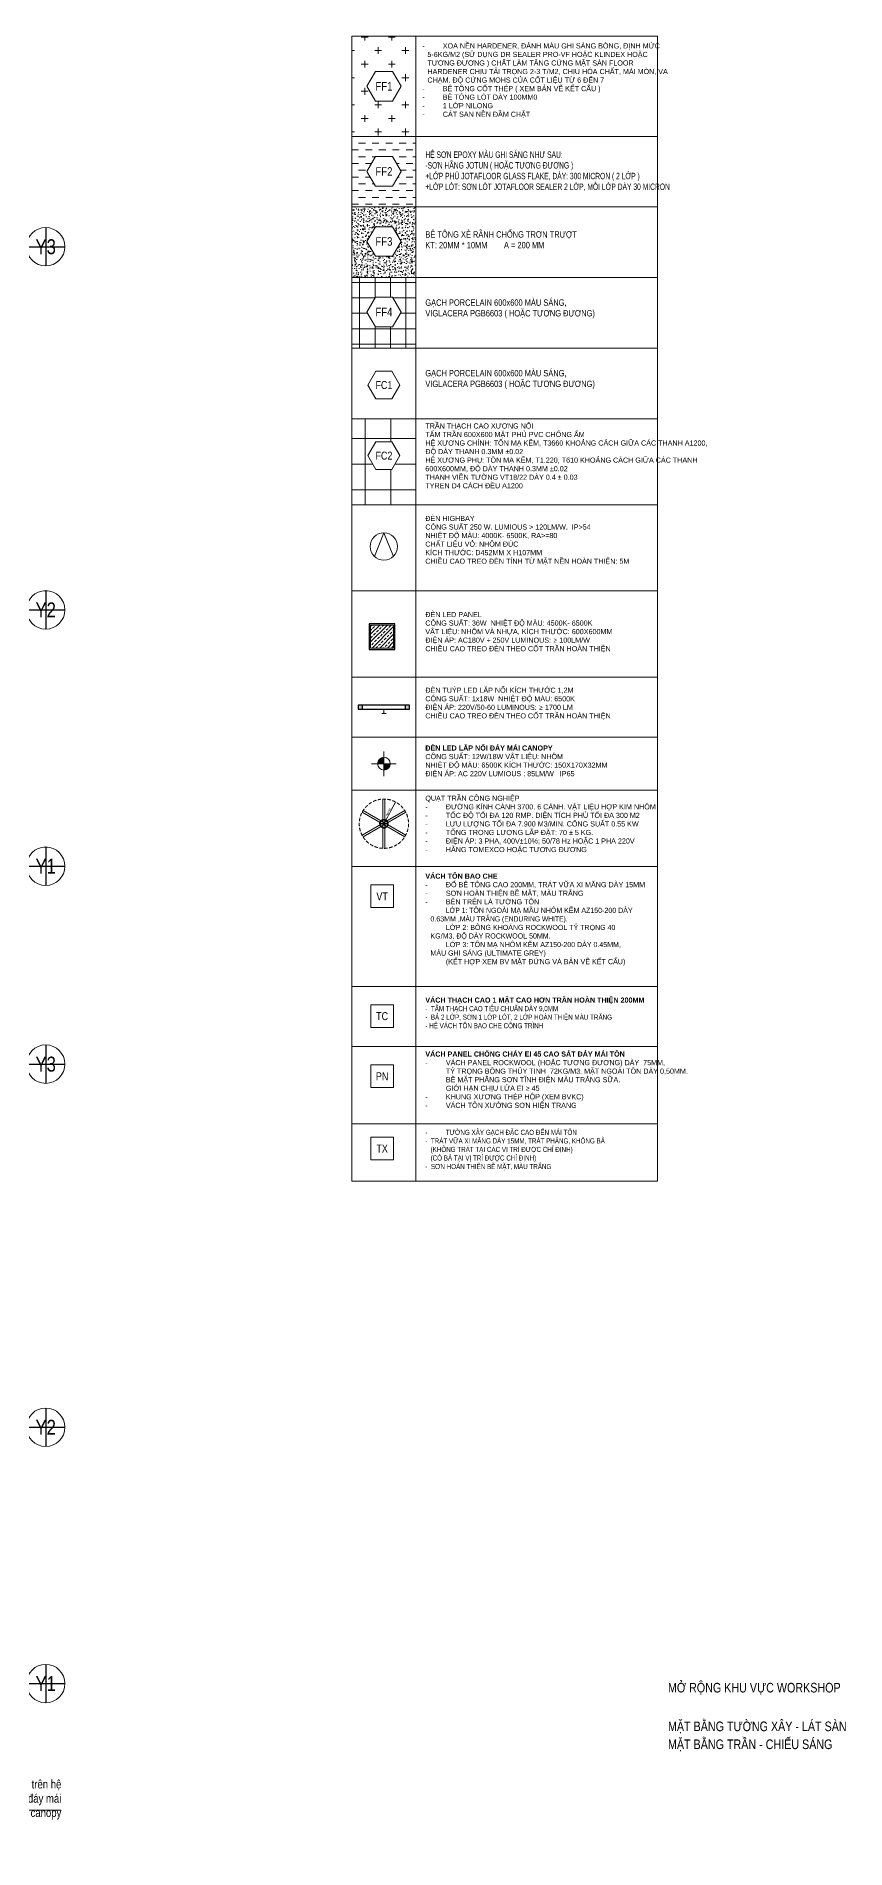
# Model space of a CAD drawing. Header units: millimetres. Extents: x -547695 to 905972, y -1055718 to 167349.
# Drawn here: x -496259 to -477306, y -915285 to -872861 of the extents above; entities that cross this region are included whole.
import ezdxf
from ezdxf.enums import TextEntityAlignment as Align

# ---------------------------------------------------------------- set-up
doc = ezdxf.new("R2018")
doc.units = ezdxf.units.MM
doc.linetypes.add('$0$BASE-A0$0$HIDDEN', pattern=[0.375, 0.25, -0.125])
doc.linetypes.add('XNT_MatBangTranTang1$0$xref mbtang2$0$Xref-Nha xuong t1$0$XREF-NHAXUONGT1$0$XREF-NHAXUONGT1$0$XREF-NHAXUONGT1$1$HIDDEN', pattern=[0.375, 0.25, -0.125])
doc.layers.get('DEFPOINTS').update_dxf_attribs({"color": 1, "lineweight": 25})
doc.layers.add('2', color=2, linetype='Continuous')
for name, color, linetype, lineweight in [('A-DIMS', 8, 'Continuous', 9), ('A-EQPM', 127, 'Continuous', 9), ('A-EQPM-CEIL', 127, 'Continuous', 9), ('A-LITE', 9, 'Continuous', 9), ('A-PATT', 252, 'Continuous', 9), ('A-SHBD-LINE', 7, 'Continuous', 35), ('A-SYMBOLS', 10, 'Continuous', 13), ('A-TEXT', 255, 'Continuous', 25), ('HATCH', 159, 'Continuous', 0), ('TBDIEN', 210, 'Continuous', 15)]:
    doc.layers.add(name, color=color, linetype=linetype, lineweight=lineweight)
doc.styles.get("Standard").update_dxf_attribs({"font": 'arial.ttf'})
doc.styles.add('VTK _ Arial_2.5 mm', font='arial.ttf', dxfattribs={"width": 0.8})
doc.styles.add('VTK_Arial', font='arial.ttf', dxfattribs={"width": 0.8})
doc.styles.add('VTK_Arial_2 mm', font='arial.ttf', dxfattribs={"width": 0.8})
doc.styles.add('VTK_Arial_3.5 mm', font='arial.ttf', dxfattribs={"width": 0.8, "height": 3.5})
doc.styles.add('XREF_KHUNG TEN VTK_A1$0$Arial_VHm', font='arial.ttf')
doc.dimstyles.new('A-2.5-DIM60', dxfattribs={"dimscale": 60, "dimtxt": 2.5, "dimasz": 1, "dimexe": 1, "dimexo": 0, "dimgap": 0.5, "dimtad": 1, "dimdec": 0, "dimzin": 12, "dimdsep": 46, "dimtxsty": 'VTK_Arial', "dimblk": 'ARCHTICK', "dimcen": 0, "dimdle": 1, "dimclrd": 256, "dimclre": 256, "dimclrt": 7, "dimadec": 1, "dimazin": 3, "dimtfac": 1, "dimtdec": 0, "dimtmove": 0, "dimatfit": 2, "dimfxl": 20, "dimtfill": 1, "dimtolj": 1, "dimtzin": 0, "dimlwd": -1, "dimlwe": -1, "dimarcsym": 0})

# ---------------------------------------------------------------- blocks, each defined once
blk = doc.blocks.new('*U318')
blk.add_wipeout([(4.5, 0), (4.46, -0.56), (4.36, -1.12), (4.18, -1.66), (3.94, -2.17), (3.64, -2.65), (3.28, -3.08), (2.87, -3.47), (2.41, -3.8), (1.92, -4.07), (1.39, -4.28), (0.84, -4.42), (0.28, -4.49), (-0.28, -4.49), (-0.84, -4.42), (-1.39, -4.28), (-1.92, -4.07), (-2.41, -3.8), (-2.87, -3.47), (-3.28, -3.08), (-3.64, -2.65), (-3.94, -2.17), (-4.18, -1.66), (-4.36, -1.12), (-4.46, -0.56), (-4.5, 0), (-4.46, 0.56), (-4.36, 1.12), (-4.18, 1.66), (-3.94, 2.17), (-3.64, 2.65), (-3.28, 3.08), (-2.87, 3.47), (-2.41, 3.8), (-1.92, 4.07), (-1.39, 4.28), (-0.84, 4.42), (-0.28, 4.49), (0.28, 4.49), (0.84, 4.42), (1.39, 4.28), (1.92, 4.07), (2.41, 3.8), (2.87, 3.47), (3.28, 3.08), (3.64, 2.65), (3.94, 2.17), (4.18, 1.66), (4.36, 1.12), (4.46, 0.56)])
blk.add_circle((0, 0), 4.5)
at = {"layer": 'DEFPOINTS', "color": 250}
for p, q in [((0, 4.5), (0, -4.5)), ((-4.5, 0), (4.5, 0))]:
    blk.add_line(p, q, dxfattribs=at)
at = {"color": 7, "style": 'VTK_Arial_3.5 mm', "width": 0.8}
blk.add_attdef('X12', text='', height=3.5, dxfattribs=at).set_placement((0, 0), align=Align.MIDDLE_CENTER)
blk = doc.blocks.new('*U319')
blk.add_wipeout([(4.5, 0), (4.46, -0.56), (4.36, -1.12), (4.18, -1.66), (3.94, -2.17), (3.64, -2.65), (3.28, -3.08), (2.87, -3.47), (2.41, -3.8), (1.92, -4.07), (1.39, -4.28), (0.84, -4.42), (0.28, -4.49), (-0.28, -4.49), (-0.84, -4.42), (-1.39, -4.28), (-1.92, -4.07), (-2.41, -3.8), (-2.87, -3.47), (-3.28, -3.08), (-3.64, -2.65), (-3.94, -2.17), (-4.18, -1.66), (-4.36, -1.12), (-4.46, -0.56), (-4.5, 0), (-4.46, 0.56), (-4.36, 1.12), (-4.18, 1.66), (-3.94, 2.17), (-3.64, 2.65), (-3.28, 3.08), (-2.87, 3.47), (-2.41, 3.8), (-1.92, 4.07), (-1.39, 4.28), (-0.84, 4.42), (-0.28, 4.49), (0.28, 4.49), (0.84, 4.42), (1.39, 4.28), (1.92, 4.07), (2.41, 3.8), (2.87, 3.47), (3.28, 3.08), (3.64, 2.65), (3.94, 2.17), (4.18, 1.66), (4.36, 1.12), (4.46, 0.56)])
blk.add_circle((0, 0), 4.5)
at = {"layer": 'DEFPOINTS', "color": 250}
for p, q in [((0, 4.5), (0, -4.5)), ((-4.5, 0), (4.5, 0))]:
    blk.add_line(p, q, dxfattribs=at)
at = {"color": 7, "style": 'VTK_Arial_3.5 mm', "width": 0.8}
blk.add_attdef('X12', text='', height=3.5, dxfattribs=at).set_placement((0, 0), align=Align.MIDDLE_CENTER)
blk = doc.blocks.new('*U320')
blk.add_wipeout([(4.5, 0), (4.46, -0.56), (4.36, -1.12), (4.18, -1.66), (3.94, -2.17), (3.64, -2.65), (3.28, -3.08), (2.87, -3.47), (2.41, -3.8), (1.92, -4.07), (1.39, -4.28), (0.84, -4.42), (0.28, -4.49), (-0.28, -4.49), (-0.84, -4.42), (-1.39, -4.28), (-1.92, -4.07), (-2.41, -3.8), (-2.87, -3.47), (-3.28, -3.08), (-3.64, -2.65), (-3.94, -2.17), (-4.18, -1.66), (-4.36, -1.12), (-4.46, -0.56), (-4.5, 0), (-4.46, 0.56), (-4.36, 1.12), (-4.18, 1.66), (-3.94, 2.17), (-3.64, 2.65), (-3.28, 3.08), (-2.87, 3.47), (-2.41, 3.8), (-1.92, 4.07), (-1.39, 4.28), (-0.84, 4.42), (-0.28, 4.49), (0.28, 4.49), (0.84, 4.42), (1.39, 4.28), (1.92, 4.07), (2.41, 3.8), (2.87, 3.47), (3.28, 3.08), (3.64, 2.65), (3.94, 2.17), (4.18, 1.66), (4.36, 1.12), (4.46, 0.56)])
blk.add_circle((0, 0), 4.5)
at = {"layer": 'DEFPOINTS', "color": 250}
for p, q in [((0, 4.5), (0, -4.5)), ((-4.5, 0), (4.5, 0))]:
    blk.add_line(p, q, dxfattribs=at)
at = {"color": 7, "style": 'VTK_Arial_3.5 mm', "width": 0.8}
blk.add_attdef('X12', text='', height=3.5, dxfattribs=at).set_placement((0, 0), align=Align.MIDDLE_CENTER)
blk = doc.blocks.new('*U328')
blk.add_wipeout([(4.5, 0), (4.46, -0.56), (4.36, -1.12), (4.18, -1.66), (3.94, -2.17), (3.64, -2.65), (3.28, -3.08), (2.87, -3.47), (2.41, -3.8), (1.92, -4.07), (1.39, -4.28), (0.84, -4.42), (0.28, -4.49), (-0.28, -4.49), (-0.84, -4.42), (-1.39, -4.28), (-1.92, -4.07), (-2.41, -3.8), (-2.87, -3.47), (-3.28, -3.08), (-3.64, -2.65), (-3.94, -2.17), (-4.18, -1.66), (-4.36, -1.12), (-4.46, -0.56), (-4.5, 0), (-4.46, 0.56), (-4.36, 1.12), (-4.18, 1.66), (-3.94, 2.17), (-3.64, 2.65), (-3.28, 3.08), (-2.87, 3.47), (-2.41, 3.8), (-1.92, 4.07), (-1.39, 4.28), (-0.84, 4.42), (-0.28, 4.49), (0.28, 4.49), (0.84, 4.42), (1.39, 4.28), (1.92, 4.07), (2.41, 3.8), (2.87, 3.47), (3.28, 3.08), (3.64, 2.65), (3.94, 2.17), (4.18, 1.66), (4.36, 1.12), (4.46, 0.56)])
blk.add_circle((0, 0), 4.5)
at = {"layer": 'DEFPOINTS', "color": 250}
for p, q in [((0, 4.5), (0, -4.5)), ((-4.5, 0), (4.5, 0))]:
    blk.add_line(p, q, dxfattribs=at)
at = {"color": 7, "style": 'VTK_Arial_3.5 mm', "width": 0.8}
blk.add_attdef('X12', text='', height=3.5, dxfattribs=at).set_placement((0, 0), align=Align.MIDDLE_CENTER)
blk = doc.blocks.new('*U329')
blk.add_wipeout([(4.5, 0), (4.46, -0.56), (4.36, -1.12), (4.18, -1.66), (3.94, -2.17), (3.64, -2.65), (3.28, -3.08), (2.87, -3.47), (2.41, -3.8), (1.92, -4.07), (1.39, -4.28), (0.84, -4.42), (0.28, -4.49), (-0.28, -4.49), (-0.84, -4.42), (-1.39, -4.28), (-1.92, -4.07), (-2.41, -3.8), (-2.87, -3.47), (-3.28, -3.08), (-3.64, -2.65), (-3.94, -2.17), (-4.18, -1.66), (-4.36, -1.12), (-4.46, -0.56), (-4.5, 0), (-4.46, 0.56), (-4.36, 1.12), (-4.18, 1.66), (-3.94, 2.17), (-3.64, 2.65), (-3.28, 3.08), (-2.87, 3.47), (-2.41, 3.8), (-1.92, 4.07), (-1.39, 4.28), (-0.84, 4.42), (-0.28, 4.49), (0.28, 4.49), (0.84, 4.42), (1.39, 4.28), (1.92, 4.07), (2.41, 3.8), (2.87, 3.47), (3.28, 3.08), (3.64, 2.65), (3.94, 2.17), (4.18, 1.66), (4.36, 1.12), (4.46, 0.56)])
blk.add_circle((0, 0), 4.5)
at = {"layer": 'DEFPOINTS', "color": 250}
for p, q in [((0, 4.5), (0, -4.5)), ((-4.5, 0), (4.5, 0))]:
    blk.add_line(p, q, dxfattribs=at)
at = {"color": 7, "style": 'VTK_Arial_3.5 mm', "width": 0.8}
blk.add_attdef('X12', text='', height=3.5, dxfattribs=at).set_placement((0, 0), align=Align.MIDDLE_CENTER)
blk = doc.blocks.new('*U330')
blk.add_wipeout([(4.5, 0), (4.46, -0.56), (4.36, -1.12), (4.18, -1.66), (3.94, -2.17), (3.64, -2.65), (3.28, -3.08), (2.87, -3.47), (2.41, -3.8), (1.92, -4.07), (1.39, -4.28), (0.84, -4.42), (0.28, -4.49), (-0.28, -4.49), (-0.84, -4.42), (-1.39, -4.28), (-1.92, -4.07), (-2.41, -3.8), (-2.87, -3.47), (-3.28, -3.08), (-3.64, -2.65), (-3.94, -2.17), (-4.18, -1.66), (-4.36, -1.12), (-4.46, -0.56), (-4.5, 0), (-4.46, 0.56), (-4.36, 1.12), (-4.18, 1.66), (-3.94, 2.17), (-3.64, 2.65), (-3.28, 3.08), (-2.87, 3.47), (-2.41, 3.8), (-1.92, 4.07), (-1.39, 4.28), (-0.84, 4.42), (-0.28, 4.49), (0.28, 4.49), (0.84, 4.42), (1.39, 4.28), (1.92, 4.07), (2.41, 3.8), (2.87, 3.47), (3.28, 3.08), (3.64, 2.65), (3.94, 2.17), (4.18, 1.66), (4.36, 1.12), (4.46, 0.56)])
blk.add_circle((0, 0), 4.5)
at = {"layer": 'DEFPOINTS', "color": 250}
for p, q in [((0, 4.5), (0, -4.5)), ((-4.5, 0), (4.5, 0))]:
    blk.add_line(p, q, dxfattribs=at)
at = {"color": 7, "style": 'VTK_Arial_3.5 mm', "width": 0.8}
blk.add_attdef('X12', text='', height=3.5, dxfattribs=at).set_placement((0, 0), align=Align.MIDDLE_CENTER)
blk = doc.blocks.new('Ư4RGH56YH')
at = {"layer": 'A-SYMBOLS', "xscale": 100, "yscale": 100, "zscale": 100}
for name, p, values in [('*U318', (2103.7, 0), {'X12': 'Y3'}), ('*U319', (2103.7, -8500), {'X12': 'Y2'}), ('*U320', (2103.7, -14500), {'X12': 'Y1'}), ('*U328', (2103.7, -19132.3), {'X12': 'Y3'}), ('*U329', (2103.7, -27632.3), {'X12': 'Y2'}), ('*U330', (2103.7, -33632.3), {'X12': 'Y1'})]:
    blk.add_blockref(name, p, dxfattribs=at).add_auto_attribs(values)
blk = doc.blocks.new('E5U67')
at = {"layer": 'A-SHBD-LINE', "color": 1, "ltscale": 0.3, "style": 'XREF_KHUNG TEN VTK_A1$0$Arial_VHm', "width": 0.8}
for tag, p in [('HANGMUC', (-4487, 3455)), ('TENBANVE1', (-4487, 2808)), ('TENBANVE2', (-4487, 2508))]:
    blk.add_attdef(tag, p, '', height=161, rotation=1080, dxfattribs=at)
at = {"layer": 'A-SHBD-LINE', "color": 1, "lineweight": 30, "ltscale": 0.3, "width": 0.8, "flags": 64}
for tag, height, p in [('TYLE', 161, (-2759, 2009)), ('KHBV', 170, (-2669, 841))]:
    blk.add_attdef(tag, text='', height=height, rotation=1080, dxfattribs=at).set_placement(p, align=Align.TOP_LEFT)
blk = doc.blocks.new('*U266')
blk.add_wipeout([(2.5, 4.33), (-2.5, 4.33), (-5, 0), (-2.5, -4.33), (2.5, -4.33), (5, 0)])
blk.add_lwpolyline([(2.5, 4.33), (-2.5, 4.33), (-5, 0), (-2.5, -4.33), (2.5, -4.33), (5, 0)], close=True)
at = {"color": 7, "style": 'VTK _ Arial_2.5 mm', "width": 0.8, "flags": 8}
blk.add_attdef('SYMBOL', text='', height=2.5, dxfattribs=at).set_placement((0, 0), align=Align.MIDDLE_CENTER)
blk = doc.blocks.new('derge')
at = {"layer": 'A-PATT', "transparency": 33554620}
h = blk.add_hatch(dxfattribs=at)
h.set_pattern_fill('ANSI33', color=0, scale=20, double=1)
h.set_pattern_definition([(45, (30, -570), (-89.803, 89.803), []), (45, (119.8, -570), (-89.803, 89.803), [63.5, -31.75])])
h.paths.add_polyline_path([(30, -570), (570, -570), (570, -30), (30, -30)])
blk.add_lwpolyline([(0, -600), (600, -600), (600, 0), (0, 0)], close=True)
at = {"layer": 'A-PATT', "color": 0}
blk.add_lwpolyline([(30, -570), (570, -570), (570, -30), (30, -30)], close=True, dxfattribs=at)
blk = doc.blocks.new('DCAVN')
at = {"layer": 'A-EQPM-CEIL', "color": 0}
for p, q in [((-275, -290), (0, 400)), ((0, 400), (277, -289))]:
    blk.add_line(p, q, dxfattribs=at)
blk.add_circle((0, 0), 400, dxfattribs=at)
blk = doc.blocks.new('*U119')
blk.add_wipeout([(2.5, 4.33), (-2.5, 4.33), (-5, 0), (-2.5, -4.33), (2.5, -4.33), (5, 0)])
blk.add_lwpolyline([(2.5, 4.33), (-2.5, 4.33), (-5, 0), (-2.5, -4.33), (2.5, -4.33), (5, 0)], close=True)
at = {"color": 7, "style": 'VTK _ Arial_2.5 mm', "width": 0.8, "flags": 8}
blk.add_attdef('SYMBOL', text='', height=2.5, dxfattribs=at).set_placement((0, 0), align=Align.MIDDLE_CENTER)
blk = doc.blocks.new('*U294')
blk.add_lwpolyline([(3.54, 3.54), (-3.54, 3.54), (-3.54, -3.54), (3.54, -3.54)], close=True)
at = {"color": 7, "style": 'VTK _ Arial_2.5 mm', "width": 0.8, "flags": 8}
blk.add_attdef('SYMBOL', text='', height=2.5, dxfattribs=at).set_placement((0, 0), align=Align.MIDDLE_CENTER)
blk = doc.blocks.new('E5T43T5')
at = {"layer": '2'}
for points in [[(-600, 0), (600, 0), (600, 100), (-600, 100)], [(-600, 0), (-500, 0), (-500, 100), (-600, 100)], [(500, 0), (600, 0), (600, 100), (500, 100)]]:
    blk.add_lwpolyline(points, close=True, dxfattribs=at)
blk = doc.blocks.new('egegb4gb')
at = {"layer": 'A-EQPM-CEIL'}
h = blk.add_hatch(color=2, dxfattribs=at)
h.dxf.hatch_style = 1
h.paths.add_polyline_path([(500, 100), (600, 100), (600, 200), (500, 200)])
h.paths.add_polyline_path([(-600, 100), (-500, 100), (-500, 200), (-600, 200)])
at = {"layer": 'A-EQPM-CEIL', "color": 2}
for points in [[(-50, 0), (50, 0)], [(0, 100), (0, 0)]]:
    blk.add_lwpolyline(points, dxfattribs=at)
blk.add_blockref('E5T43T5', (0, 100), dxfattribs=at)
blk = doc.blocks.new('THTH')
at = {"layer": 'A-EQPM-CEIL'}
h = blk.add_hatch(color=2, dxfattribs=at)
h.dxf.hatch_style = 1
h.paths.add_polyline_path([(-150, 0), (0, 0), (0, 150, 0.414214), (-150, 0)])
h.paths.add_polyline_path([(0, -150), (0, 0), (150, 0, -0.414214), (0, -150)])
at = {"layer": 'A-EQPM-CEIL', "color": 2}
for points in [[(0, 0), (0, 288)], [(0, 0), (288, 0)], [(0, 0), (-288, 0)], [(0, 0), (0, -288)]]:
    blk.add_lwpolyline(points, dxfattribs=at)
blk.add_circle((0, 0), 150, dxfattribs=at)
blk = doc.blocks.new('_ARCHTICK')
at = {"color": 0, "linetype": 'ByBlock', "const_width": 0.15}
blk.add_lwpolyline([(-0.5, -0.5), (0.5, 0.5)], dxfattribs=at)
blk = doc.blocks.new('*D909')
at = {"transparency": 16777216}
blk.add_line((879, 1628), (0, 0), dxfattribs=at)
at = {"color": 7, "transparency": 16777216, "insert": (346, 865), "char_height": 150, "attachment_point": 5, "rotation": 61.62188, "style": 'VTK_Arial', "bg_fill": 3, "box_fill_scale": 1.1, "bg_fill_color": 257, "bg_fill_transparency": 0}
blk.add_mtext('\\A1;R1850', dxfattribs=at)
at = {"layer": 'DEFPOINTS', "color": 0, "transparency": 16777216}
for p in [(879, 1628), (0, 0)]:
    blk.add_point(p, dxfattribs=at)
at = {"transparency": 16777216, "xscale": 60.00000000000001, "yscale": 60.00000000000001, "zscale": 60.00000000000001, "rotation": 61.62187805287199}
blk.add_blockref('_ARCHTICK', (879, 1628), dxfattribs=at)
blk = doc.blocks.new('4er6u67')
at = {"ltscale": 10}
blk.add_lwpolyline([(-74.9, 1848.5), (-74.9, 0), (74.9, 0), (74.9, 1848.5)], dxfattribs=at)
at = {"linetype": '$0$BASE-A0$0$HIDDEN', "ltscale": 1000}
blk.add_circle((0.1, 0), 1850, dxfattribs=at)
at = {"linetype": 'XNT_MatBangTranTang1$0$xref mbtang2$0$Xref-Nha xuong t1$0$XREF-NHAXUONGT1$0$XREF-NHAXUONGT1$0$XREF-NHAXUONGT1$1$HIDDEN', "ltscale": 10}
for radius in [326.2, 276.2]:
    blk.add_circle((0.1, 0), radius, dxfattribs=at)
dim = blk.add_radius_dim(center=(0.1, 0), mpoint=(879.4, 1627.7), dimstyle='A-2.5-DIM60', override={"dimpost": '\\X'})
dim.commit()
dim.dimension.update_dxf_attribs({"geometry": '*D909', "text_midpoint": (345.9, 864.5)})
at = {"ltscale": 10}
for points in [[(-1563.3, 989.1), (37.6, 64.8), (-37.4, -65), (-1638.2, 859.3)], [(-1563.3, -989.2), (37.6, -65), (-37.4, 64.8), (-1638.2, -859.4)], [(-74.9, -1848.5), (-74.9, 0), (74.9, 0), (74.9, -1848.5)], [(1638.4, 859.3), (37.6, -65), (-37.4, 64.8), (1563.5, 989.1)], [(1638.4, -859.4), (37.6, 64.8), (-37.4, -65), (1563.5, -989.2)]]:
    blk.add_lwpolyline(points, dxfattribs=at)

msp = doc.modelspace()

# ---------------------------------------------------------------- hatches: boundary and pattern name
at = {"layer": 'A-DIMS', "transparency": 33554620}
h = msp.add_hatch(dxfattribs=at)
h.set_pattern_fill('_USER', color=256, scale=600, double=1, pattern_type=0)
h.set_pattern_definition([(0, (-432759.4, -995676.64), (0, 600), []), (90, (-432759.4, -995676.64), (-600, 4e-14), [])])
h.paths.add_polyline_path([(-488869.5, -881812.6), (-487369.5, -881812.6), (-487369.5, -883828.6), (-488869.5, -883828.6)])
at = {"layer": 'A-PATT', "transparency": 33554620}
h = msp.add_hatch(dxfattribs=at)
h.set_pattern_fill('AR-CONC', color=256)
h.set_pattern_definition([(50, (-488869.5, -877682), (182.185, -15.939), [19.05, -209.55]), (355, (-488869.5, -877682), (-35.243, 191.057), [15.24, -167.64]), (100.451, (-488854.32, -877683.32), (146.941, 175.118), [16.19, -178.09]), (46.184, (-488869.5, -877631.2), (271.08, -42.042), [28.575, -314.325]), (96.636, (-488846.92, -877634.7), (237.404, 247.426), [24.285, -267.136]), (351.184, (-488869.5, -877631.2), (237.404, 247.426), [22.86, -251.46]), (21, (-488844.1, -877643.9), (151.614, -102.265), [19.05, -209.55]), (326, (-488844.1, -877643.9), (61.802, 184.188), [15.24, -167.64]), (71.451, (-488831.47, -877652.42), (213.416, 81.923), [16.19, -178.09]), (37.5, (-488869.506, -877681.996), (3.0886, 84.555), [0, -165.608, 0, -170.18, 0, -168.275]), (7.5, (-488869.51, -877682), (66.8197, 100.1806), [0, -97.028, 0, -161.798, 0, -64.135]), (327.5, (-488926.15, -877681.996), (135.5906, -5.7287), [0, -63.5, 0, -198.12, 0, -262.89]), (317.5, (-488951.55, -877682), (148.129, 25.4265), [0, -82.55, 0, -131.572, 0, -186.69])])
h.paths.add_polyline_path([(-488869.5, -876855.9), (-487369.5, -876855.9), (-487369.5, -878508.1), (-488869.5, -878508.1)])
at = {"layer": 'A-PATT'}
h = msp.add_hatch(dxfattribs=at)
h.set_pattern_fill('_USER', color=256, scale=360, style=0, double=1, pattern_type=0)
h.set_pattern_definition([(0, (-491207.8, -883665.8), (0, 360), []), (90, (-491207.8, -883665.8), (-360, 2e-14), [])])
h.paths.add_polyline_path([(-488869.5, -878508.1), (-487369.5, -878508.1), (-487369.5, -880160.4), (-488869.5, -880160.4)])

# ---------------------------------------------------------------- linework, layer by layer
at = {"layer": 'A-LITE'}
for p, q in [((-488869.5, -875203.6), (-481712.5, -875203.6)), ((-488869.5, -876855.9), (-481712.5, -876855.9)), ((-488869.5, -878508.1), (-481712.5, -878508.1)), ((-488869.5, -880160.4), (-481712.5, -880160.4)), ((-488869.5, -880160.4), (-481712.5, -880160.4)), ((-488869.5, -881812.6), (-481712.5, -881812.6)), ((-488869.5, -883828.6), (-481712.5, -883828.6)), ((-488869.5, -885844.6), (-481712.5, -885844.6)), ((-488869.5, -887860.6), (-481712.5, -887860.6)), ((-488869.5, -889268.9), (-481712.5, -889268.9)), ((-488869.5, -890508.6), (-481712.5, -890508.6)), ((-488869.5, -892297.5), (-481712.5, -892297.5)), ((-488869.5, -895101.3), (-481712.5, -895101.3)), ((-488869.5, -896509.6), (-481712.5, -896509.6)), ((-488869.5, -898314.6), (-481712.5, -898314.6)), ((-488869.5, -899655.9), (-481712.5, -899655.9))]:
    msp.add_line(p, q, dxfattribs=at)
for points in [[(-488869.5, -872860.8), (-488869.5, -899655.9)], [(-481712.5, -872860.8), (-481712.5, -899655.9)]]:
    msp.add_lwpolyline(points, dxfattribs=at)
at = {"layer": 'A-PATT'}
msp.add_lwpolyline([(-488869.5, -878508.1), (-487369.5, -878508.1), (-487369.5, -880160.4), (-488869.5, -880160.4)], close=True, dxfattribs=at)

# ---------------------------------------------------------------- block references
at = {"layer": '2'}
msp.add_blockref('derge', (-488461.6, -886612.4), dxfattribs=at)
at = {"layer": 'A-DIMS'}
for name, p in [('egegb4gb', (-488119.5, -888714.8)), ('THTH', (-488119.5, -889888.7))]:
    msp.add_blockref(name, p, dxfattribs=at)
at = {"layer": 'A-SYMBOLS'}
msp.add_blockref('Ư4RGH56YH', (-498141.9, -877787.3), dxfattribs=at)
at = {"layer": 'A-SYMBOLS', "xscale": 74.91082045184334, "yscale": 74.91082045184334, "zscale": 74.91082045184334}
for name, p, values in [('*U119', (-488118.5, -881025.1), {'SYMBOL': 'FC1'}), ('*U294', (-488161.3, -892992.2), {'SYMBOL': 'VT'}), ('*U294', (-488161.3, -895796.1), {'SYMBOL': 'TC'}), ('*U294', (-488161.3, -897204.3), {'SYMBOL': 'PN'}), ('*U294', (-488161.3, -898896.7), {'SYMBOL': 'TX'})]:
    msp.add_blockref(name, p, dxfattribs=at).add_auto_attribs(values)
at = {"layer": 'A-SYMBOLS'}
ref = msp.add_blockref('E5U67', (-475195.2, -916458.9), dxfattribs=dict(at, xscale=1.398335315101071, yscale=1.398335315101071, zscale=1.398335315101071))
lines = msp.add_mtext('\\W0.80000;{\\W0.8;XG.1102}', dxfattribs={"layer": 'A-SHBD-LINE', "color": 1, "insert": (-478927.8, -915282.6), "char_height": 2.5, "attachment_point": 1})
ref.add_attrib('KHBV', '', (-478927.8, -915282.6), dxfattribs={"flags": 64}).embed_mtext(lines)
ref.add_attrib('TENBANVE2', 'MẶT BẰNG TRẦN - CHIẾU SÁNG', (-481469, -912952.6), dxfattribs={"layer": 'A-SHBD-LINE', "color": 1, "height": 224.732, "style": 'XREF_KHUNG TEN VTK_A1$0$Arial_VHm', "width": 0.8})
ref.add_attrib('TENBANVE1', 'MẶT BẰNG TƯỜNG XÂY - LÁT SÀN', (-481469, -912532.8), dxfattribs={"layer": 'A-SHBD-LINE', "color": 1, "height": 224.732, "style": 'XREF_KHUNG TEN VTK_A1$0$Arial_VHm', "width": 0.8})
ref.add_attrib('HANGMUC', 'MỞ RỘNG KHU VỰC WORKSHOP', (-481469, -911627.2), dxfattribs={"layer": 'A-SHBD-LINE', "color": 1, "height": 224.732, "rotation": 360, "style": 'XREF_KHUNG TEN VTK_A1$0$Arial_VHm', "width": 0.8})
lines = msp.add_mtext('\\W0.80000;{\\W0.8;1/150}', dxfattribs={"layer": 'A-SHBD-LINE', "color": 1, "insert": (-479053.1, -913649.8), "char_height": 2.5, "attachment_point": 1})
ref.add_attrib('TYLE', '', (-479053.1, -913649.8), dxfattribs={"flags": 64}).embed_mtext(lines)
at = {"layer": 'TBDIEN', "color": 3, "ltscale": 0.2, "xscale": 0.8, "yscale": 0.8, "zscale": 0.8}
msp.add_blockref('DCAVN', (-488119, -884804.3), dxfattribs=at)

# ---------------------------------------------------------------- texts
at = {"layer": 'A-TEXT', "color": 7, "insert": (-487220.5, -873026.1), "char_height": 120, "width": 4693.948, "attachment_point": 1, "style": 'VTK_Arial_2 mm', "bg_fill": 2}
msp.add_mtext('\\pxi-1,l1,t4;-^IXOA NỀN HARDENER, ĐÁNH MÀU GHI SÁNG BÓNG, ĐỊNH MỨC 5-6KG/M2 (SỬ DỤNG DR SEALER PRO-VF HOẶC KLINDEX HOẶC TƯƠNG ĐƯƠNG ) CHẤT LÀM TĂNG CỨNG MẶT SÀN FLOOR HARDENER CHỊU TẢI TRỌNG 2-3 T/M2, CHỊU HÓA CHẤT, MÀI MÒN, VA CHẠM. ĐỘ CỨNG MOHS CỦA CỐT LIỆU TỪ 6 ĐẾN 7 \\P-^IBÊ TÔNG CỐT THÉP ( XEM BẢN VẼ KẾT CẤU )\\P-^IBÊ TÔNG LÓT DÀY 100MM0 \\P-^I1 LỚP NILONG \\P-^ICÁT SAN NỀN ĐẦM CHẶT ', dxfattribs=at)
at = {"layer": 'A-TEXT', "color": 7, "char_height": 150, "attachment_point": 1, "style": 'VTK_Arial'}
for s, insert, width in [('BÊ TÔNG XẺ RÃNH CHỐNG TRƠN TRƯỢT\\PKT: 20MM * 10MM        A = 200 MM', (-487149.1, -877424.2), 4693.948), ('GẠCH PORCELAIN 600x600 MÀU SÁNG, VIGLACERA PGB6603 ( HOẶC TƯƠNG ĐƯƠNG)', (-487149.1, -879019.6), 4013.511), ('GẠCH PORCELAIN 600x600 MÀU SÁNG, VIGLACERA PGB6603 ( HOẶC TƯƠNG ĐƯƠNG)', (-487149.1, -880671.9), 4013.511)]:
    msp.add_mtext(s, dxfattribs=dict(at, insert=insert, width=width))

# ---------------------------------------------------------------- next in the draw order: hatches: boundary and pattern name
at = {"layer": 'HATCH', "transparency": 33554620}
h = msp.add_hatch(dxfattribs=at)
h.set_pattern_fill('CROSS', color=256, scale=50)
h.set_pattern_definition([(0, (74595.8, -89289.24), (317.5, 317.5), [158.75, -476.25]), (90, (74675.2, -89368.6), (-317.5, 317.5), [158.75, -476.25])])
h.paths.add_polyline_path([(-488869.5, -872860.8), (-487369.5, -872860.8), (-487369.5, -875203.6), (-488869.5, -875203.6)])

# ---------------------------------------------------------------- next in the draw order: linework, layer by layer
at = {"layer": 'A-LITE'}
msp.add_line((-488869.5, -872860.8), (-481712.5, -872860.8), dxfattribs=at)
msp.add_lwpolyline([(-487369.5, -872860.8), (-487369.5, -899655.9)], dxfattribs=at)
at = {"layer": 'A-PATT'}
msp.add_lwpolyline([(-488869.5, -872860.8), (-487369.5, -872860.8), (-487369.5, -875203.6), (-488869.5, -875203.6)], close=True, dxfattribs=at)

# ---------------------------------------------------------------- next in the draw order: block references
at = {"layer": 'A-SYMBOLS'}
for name, p, xscale, yscale, zscale, values in [('*U266', (-488118.5, -877664.7), 80, 80, 80, {'SYMBOL': 'FF3'}), ('*U266', (-488118.5, -879316.9), 80, 80, 80, {'SYMBOL': 'FF4'}), ('*U119', (-488118.5, -882677.4), 74.91082045184334, 74.91082045184334, 74.91082045184334, {'SYMBOL': 'FC2'})]:
    msp.add_blockref(name, p, dxfattribs=dict(at, xscale=xscale, yscale=yscale, zscale=zscale)).add_auto_attribs(values)

# ---------------------------------------------------------------- next in the draw order: texts
at = {"layer": 'A-TEXT', "color": 7, "insert": (-495671.3, -913674.2), "char_height": 200, "width": 2608.179, "attachment_point": 3, "style": 'VTK_Arial', "bg_fill": 2}
msp.add_mtext('Đèn gắn nổi trên hệ khung xương đáy mái canopy', dxfattribs=at)

# ---------------------------------------------------------------- next in the draw order: linework, layer by layer
at = {"layer": 'A-LITE'}
msp.add_lwpolyline([(-488869.5, -876855.9), (-487369.5, -876855.9), (-487369.5, -878508.1), (-488869.5, -878508.1)], close=True, dxfattribs=at)

# ---------------------------------------------------------------- next in the draw order: block references
at = {"layer": 'A-EQPM', "xscale": 0.312, "yscale": 0.312, "zscale": 0.312}
msp.add_blockref('4er6u67', (-488119.5, -891292.5), dxfattribs=at)
at = {"layer": 'A-SYMBOLS', "xscale": 80, "yscale": 80, "zscale": 80}
msp.add_blockref('*U266', (-488118.5, -874032.2), dxfattribs=at).add_auto_attribs({'SYMBOL': 'FF1'})

# ---------------------------------------------------------------- next in the draw order: texts
at = {"layer": 'A-TEXT', "color": 7, "attachment_point": 1, "bg_fill": 2}
for s, insert, char_height, width, style in [('{\\W0.6;HỆ SƠN EPOXY\\C256; MÀU GHI SÁNG\\C7; NHƯ SAU:\\P-SƠN HÃNG JOTUN ( HOẶC TƯƠNG ĐƯƠNG )\\P+LỚP PHỦ JOTAFLOOR GLASS FLAKE, DÀY: 300 MICRON ( 2 LỚP )\\P+LỚP LÓT: SƠN LÓT JOTAFLOOR SEALER 2 LỚP, MỖI LỚP DÀY 30 MICRON}', (-487149.1, -875557.5), 150, 4693.948, 'VTK_Arial_2 mm'), ('TRẦN THẠCH CAO XƯƠNG NỔI\\PTẤM TRẦN 600X600 MẶT PHỦ PVC CHỐNG ẨM\\P\\pxsm1,ql;{\\W1;\\C256;HỆ XƯƠNG CHÍNH: TÔN MẠ KẼM, T3660 KHOẢNG CÁCH GIỮA CÁC THANH A1200, ĐỘ DÀY THANH 0.3MM ±0.02\\P\\pq*;HỆ XƯƠNG PHỤ: TÔN MẠ KẼM, T1.220, T610 KHOẢNG CÁCH GIỮA CÁC THANH 600X600MM, ĐỘ DÀY THANH 0.3MM ±0.02\\PTHANH VIỀN TƯỜNG VT18/22 DÀY 0.4 ± 0.03\\PTYREN D4 CÁCH ĐỀU A1200}', (-487149.1, -881922.1), 120, 5296.271, 'VTK_Arial'), ('\\pxsm1,ql;ĐÈN LED PANEL\\P{\\W1;\\C256;CÔNG SUẤT: 36W  NHIỆT ĐỘ MÀU: 4500K- 6500K\\PVẬT LIỆU: NHÔM VÀ NHỰA, KÍCH THƯỚC: 600X600MM\\PĐIỆN ÁP: AC180V ÷ 250V LUMINOUS: \\fCambria Math|b0|i0|c1|p18;≥\\fArial|b0|i0|c0|p34; 100LM/W\\P\\ps*0,q*;CHIỀU CAO TREO ĐÈN THEO CỐT TRẦN HOÀN THIỆN}', (-487149.1, -886335.9), 120, 5296.271, 'VTK_Arial'), ('\\pxsm1,ql;ĐÈN TUÝP LED LẮP NỔI KÍCH THƯỚC 1,2M\\P{\\W1;\\C256;CÔNG SUẤT: 1x18W  NHIỆT ĐỘ MÀU: 6500K\\PĐIỆN ÁP: 220V/50-60 LUMINOUS: \\fCambria Math|b0|i0|c1|p18;≥\\fArial|b0|i0|c0|p34; 1700 LM\\P\\pq*;CHIỀU CAO TREO ĐÈN THEO CỐT TRẦN HOÀN THIỆN}', (-487149.1, -888107.7), 120, 5296.271, 'VTK_Arial'), ('\\pxsm1,ql;{\\fArial|b1|i0|c238|p34;\\W1;\\C256;ĐÈN LED LẮP NỔI\\fArial|b1|i0|c0|p34; ĐÁY MÁI CANOPY\\P\\fArial|b0|i0|c238|p34;CÔNG SUẤT: 12W/18W\\fArial|b0|i0|c0|p34; \\fArial|b0|i0|c238|p34;VẬT LIỆU: NHÔM\\PNHIỆT ĐỘ MÀU: 6500K\\fArial|b0|i0|c0|p34; \\fArial|b0|i0|c238|p34;KÍCH THƯỚC: 150X170X32MM\\PĐIỆN ÁP: AC 220V\\fArial|b0|i0|c0|p34; L\\fArial|b0|i0|c238|p34;UMIOUS : 85LM/W\\fArial|b0|i0|c0|p34;   \\fArial|b0|i0|c238|p34;IP6\\fArial|b0|i0|c0|p34;5}', (-487149.1, -889461), 120, 5296.271, 'VTK_Arial')]:
    msp.add_mtext(s, dxfattribs=dict(at, insert=insert, char_height=char_height, width=width, style=style))
at = {"layer": 'A-TEXT', "char_height": 120, "attachment_point": 1, "style": 'VTK_Arial', "bg_fill": 2}
for s, insert, width in [('{\\C2;}QUẠT TRẦN CÔNG NGHIỆP\\P\\pxi-1,l1,t4;-^IĐƯỜNG KÍNH CÁNH 3700. 6 CÁNH. VẬT LIỆU HỢP KIM NHÔM\\P-^ITỐC ĐỘ TỐI ĐA 120 RMP. DIỆN TÍCH PHỦ TỐI ĐA 300 M2\\P-^ILƯU LƯỢNG TỐI ĐA 7.900 M3/MIN. CÔNG SUẤT 0.55 KW\\P\\A1;-^ITỔNG TRỌNG LƯỢNG LẮP ĐẶT: 70 %%P 5 KG. \\P-^IĐIỆN ÁP: 3 PHA, 400V%%P10%; 50/78 Hz HOẶC 1 PHA 220V\\P-^IHÃNG TOMEXCO HOẶC TƯƠNG ĐƯƠNG', (-487149.1, -890637), 5296.271), ('\\pxi-1,l1,t4;{\\fArial|b1|i0|c0|p34;VÁCH TÔN BAO CHE\\P\\fArial|b0|i0|c0|p34;-^I}ĐỔ BÊ TÔNG CAO 200MM, TRÁT VỮA XI MĂNG DÀY 15MM\\P-^ISƠN HOÀN THIỆN BỀ MẶT, MÀU TRẮNG\\P-^IBÊN TRÊN LÀ TƯỜNG TÔN\\P{\\W0.75;^ILỚP 1: \\W0.9;TÔN NGOÀI M\\fArial|b0|i0|c163|p34;Ạ\\fArial|b0|i0|c0|p34; M\\fArial|b0|i0|c163|p34;Ầ\\fArial|b0|i0|c0|p34;U NHÔM K\\fArial|b0|i0|c163|p34;Ẽ\\fArial|b0|i0|c0|p34;M AZ150-200 DÀY 0.63MM ,\\W0.75;MÀU TRẮNG }({\\W0.75;ENDURING WHITE). \\P\\W0.9;^IL\\fArial|b0|i0|c163|p34;Ớ\\fArial|b0|i0|c0|p34;P 2: BÔNG KHOÁNG ROCKWOOL T\\fArial|b0|i0|c163|p34;Ỷ\\fArial|b0|i0|c0|p34; TR\\fArial|b0|i0|c163|p34;Ọ\\fArial|b0|i0|c0|p34;NG 40 KG/M3, Đ\\fArial|b0|i0|c163|p34;Ộ\\fArial|b0|i0|c0|p34; DÀY ROCKWOOL 50MM. \\P^IL\\fArial|b0|i0|c163|p34;Ớ\\fArial|b0|i0|c0|p34;P 3: TÔN M\\fArial|b0|i0|c163|p34;Ạ\\fArial|b0|i0|c0|p34; NHÔM K\\fArial|b0|i0|c163|p34;Ẽ\\fArial|b0|i0|c0|p34;M AZ150-200 DÀY 0.45MM,  MÀU GHI SÁNG (ULTIMATE GREY) \\H1.472x; }\\P^I(KẾT HỢP XEM BV MẶT ĐỨNG VÀ BẢN VẼ KẾT CẤU)', (-487149.1, -892459.8), 3909.252), ('\\pxi-1,l1,t4;{\\fArial|b1|i0|c0|p34;\\C7;VÁCH THẠCH CAO 1 MẶT CAO HƠN TRẦN HOÀN THIỆN 200MM\\P\\pi0,l0,tz;\\fArial|b0|i0|c0|p34;\\W0.7;\\C256;-  TẤM THẠCH CAO TIÊU CHUẨN DÀY 9,0MM \\P-  BẢ 2 LỚP, SƠN 1 LỚP LÓT, 2 LỚP HOÀN THIỆN MÀU TRẮNG\\P- HỆ VÁCH TÔN BAO CHE CÔNG TRÌNH}', (-487149.1, -895360.4), 5296.271), ('\\pxi-1,l1,t4;{\\fArial|b1|i0|c0|p34;\\C7;VÁCH PANEL CHỐNG CHÁY EI 45 CAO SÁT ĐÁY MÁI TÔN\\P\\fArial|b0|i0|c0|p34;-^IVÁCH PANEL ROCKWOOL (HOẶC TƯƠNG ĐƯƠNG) DÀY  75MM, \\P^ITỶ TRỌNG BÔNG THỦY TINH  72KG/M3. MẶT NGOÀI TÔN DÀY 0,50MM. \\P^IBỀ MẶT PHẲNG SƠN TĨNH ĐIỆN MÀU TRẮNG SỮA. \\P^IGIỚI HẠN CHỊU LỬA EI ≥ 45\\P-^IKHUNG XƯƠNG THÉP HỘP (XEM BVKC)}\\P-^IVÁCH TÔN XƯỞNG SƠN HIỆN TRẠNG', (-487149.1, -896624.2), 5296.271), ('\\pxi-1,l1,t4;{\\W0.7;\\C7;-^ITƯỜNG XÂY GẠCH ĐẶC CAO ĐẾN MÁI TÔN \\P\\pi0,l0,tz;-  TRÁT VỮA XI MĂNG DÀY 15MM, TRÁT PHẲNG, KHÔNG BẢ\\P   (KHÔNG TRÁT TẠI CÁC VỊ TRÍ ĐƯỢC CHỈ ĐỊNH)\\P   (CÓ BẢ TẠI VỊ TRÍ ĐƯỢC CHỈ ĐỊNH)\\P-  SƠN HOÀN THIỆN BỀ MẶT, MÀU TRẮNG}', (-487149.1, -898456.5), 5296.271)]:
    msp.add_mtext(s, dxfattribs=dict(at, insert=insert, width=width))

# ---------------------------------------------------------------- next in the draw order: leaders
at = {"layer": 'A-SYMBOLS'}
msp.add_leader([(-500369.1, -912419.6), (-498781, -914382.5), (-495673.2, -914382.5)], dimstyle='A-2.5-DIM60', override={"dimasz": 3, "dimtad": 0}, dxfattribs=at)

# ---------------------------------------------------------------- next in the draw order: hatches: boundary and pattern name
at = {"layer": 'HATCH', "transparency": 33554620}
h = msp.add_hatch(dxfattribs=at)
h.set_pattern_fill('DASH', color=256, scale=50)
h.set_pattern_definition([(0, (-478869.5, -965849.93), (158.75, 158.75), [158.75, -158.75])])
h.paths.add_polyline_path([(-488869.5, -875203.6), (-487369.5, -875203.6), (-487369.5, -876855.9), (-488869.5, -876855.9)])

# ---------------------------------------------------------------- next in the draw order: linework, layer by layer
at = {"layer": 'A-LITE'}
msp.add_lwpolyline([(-488869.5, -875203.6), (-487369.5, -875203.6), (-487369.5, -876855.9), (-488869.5, -876855.9)], close=True, dxfattribs=at)
at = {"layer": 'A-SYMBOLS'}
msp.add_lwpolyline([(-488869.5, -881812.6), (-487369.5, -881812.6), (-487369.5, -883828.6), (-488869.5, -883828.6)], close=True, dxfattribs=at)

# ---------------------------------------------------------------- next in the draw order: block references
at = {"layer": 'A-SYMBOLS', "xscale": 80, "yscale": 80, "zscale": 80}
msp.add_blockref('*U266', (-488118.5, -876025.2), dxfattribs=at).add_auto_attribs({'SYMBOL': 'FF2'})

# ---------------------------------------------------------------- next in the draw order: texts
at = {"layer": 'A-TEXT', "color": 7, "insert": (-487149.1, -884087.7), "char_height": 120, "width": 5296.271, "attachment_point": 1, "style": 'VTK_Arial', "bg_fill": 2}
msp.add_mtext('ĐÈN HIGHBAY\\P\\pxt11;CÔNG SUẤT 250 W. LUMIOUS > 120LM/W.  IP>54\\P\\ptz;NHIỆT ĐỘ MÀU: 4000K- 6500K, RA>=80\\PCHẤT LIỆU VỎ: NHÔM ĐÚC\\PKÍCH THƯỚC: D452MM X H107MM\\PCHIỀU CAO TREO ĐÈN TÍNH TỪ MẶT NỀN HOÀN THIỆN: 5M', dxfattribs=at)

doc.saveas('drawing.dxf')
